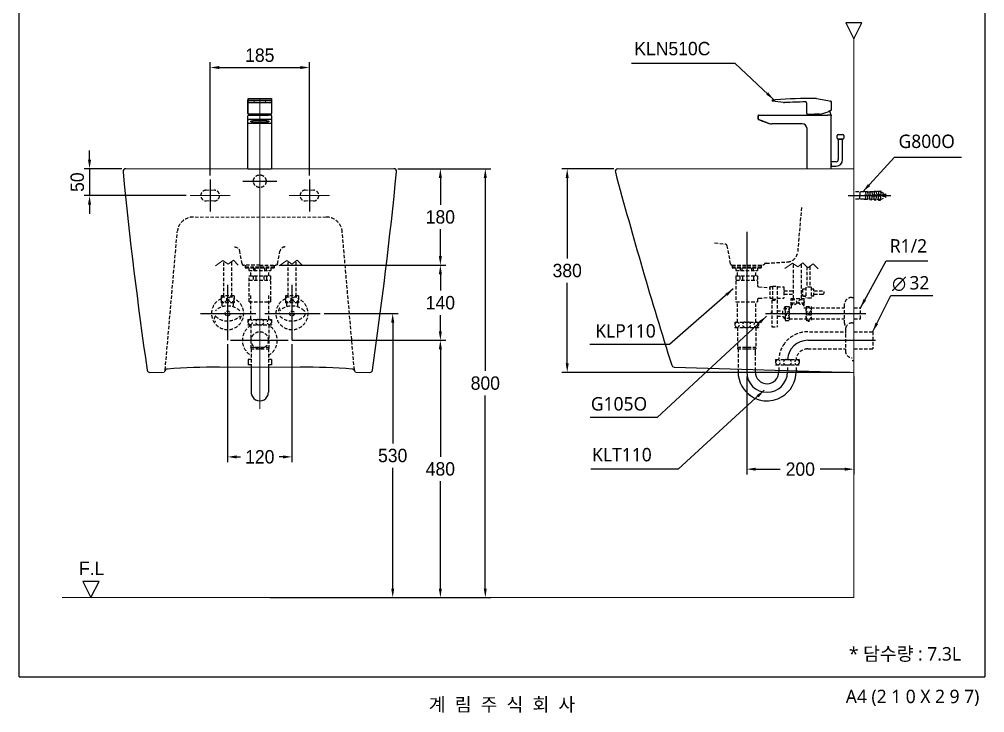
# Model space of a CAD drawing. Header units: millimetres. Extents: x 0 to 1800, y -67 to 2530.
# Drawn here: x 0 to 1800, y -67 to 1227 of the extents above; entities that cross this region are included whole.
import ezdxf
from ezdxf.enums import TextEntityAlignment as Align
from ezdxf.lldxf.tags import DXFTag

# ---------------------------------------------------------------- set-up
doc = ezdxf.new("R2010")
doc.units = ezdxf.units.MM
doc.linetypes.add('DASHED2', pattern=[9.525, 6.35, -3.175])
doc.layers.get('Defpoints').update_dxf_attribs({"color": 1})
for name, color, linetype in [('TEXT', 7, 'Continuous'), ('내부선 및 부속', 4, 'Continuous'), ('도각라인', 7, 'Continuous'), ('외형선', 3, 'Continuous'), ('점선', 6, 'DASHED2'), ('중심선', 1, 'DASHED'), ('치수선', 7, 'Continuous')]:
    doc.layers.add(name, color=color, linetype=linetype)
doc.styles.add('____', font='')
doc.styles.add('맑은고딕_치수', font='malgun.ttf', dxfattribs={"height": 25})
doc.styles.add('맑은고딕_통일', font='malgun.ttf', dxfattribs={"height": 25})
doc.styles.add('타이틀', font='H2GTRM.TTF', dxfattribs={"height": 25})
doc.styles.get('____').set_extended_font_data('굴림')
tags = doc.linetypes.add('DASHDOT', pattern=[70, 31, -13, 13, -13]).pattern_tags.tags
tags[10:11] = [DXFTag(74, 4), DXFTag(75, 0), DXFTag(340, '0'), DXFTag(46, 0.0), DXFTag(50, 0.0), DXFTag(44, 0.0), DXFTag(45, 0.0)]
tags[8:9] = [DXFTag(74, 4), DXFTag(75, 0), DXFTag(340, '0'), DXFTag(46, 0.0), DXFTag(50, 0.0), DXFTag(44, 0.0), DXFTag(45, 0.0)]
tags[6:7] = [DXFTag(74, 4), DXFTag(75, 0), DXFTag(340, '0'), DXFTag(46, 0.0), DXFTag(50, 0.0), DXFTag(44, 0.0), DXFTag(45, 0.0)]
tags[4:5] = [DXFTag(74, 4), DXFTag(75, 0), DXFTag(340, '0'), DXFTag(46, 0.0), DXFTag(50, 0.0), DXFTag(44, 0.0), DXFTag(45, 0.0)]
tags = doc.linetypes.add('DASHED', pattern=[25.72, 12.86, -12.86]).pattern_tags.tags
tags[6:7] = [DXFTag(74, 4), DXFTag(75, 0), DXFTag(340, '0'), DXFTag(46, 0.0), DXFTag(50, 0.0), DXFTag(44, 0.0), DXFTag(45, 0.0)]
tags[4:5] = [DXFTag(74, 4), DXFTag(75, 0), DXFTag(340, '0'), DXFTag(46, 0.0), DXFTag(50, 0.0), DXFTag(44, 0.0), DXFTag(45, 0.0)]
doc.dimstyles.new('MSADIM', dxfattribs={"dimtxt": 33, "dimasz": 17, "dimexe": 10, "dimexo": 7.5, "dimgap": 10, "dimtad": 0, "dimtih": 1, "dimtoh": 1, "dimdec": 0, "dimzin": 1, "dimdsep": 46, "dimtxsty": '____', "dimcen": 11.25, "dimadec": 0, "dimazin": 0, "dimtfac": 1, "dimtdec": 0, "dimtix": 1, "dimtmove": 0, "dimatfit": 3, "dimfxl": 0, "dimtolj": 1, "dimtzin": 1, "dimarcsym": 0})

# ---------------------------------------------------------------- blocks, each defined once
blk = doc.blocks.new('*D4')
at = {"layer": 'Defpoints', "color": 0, "linetype": 'Continuous'}
for p in [(1356.2, 567.8), (1556.2, 567.8), (1556.2, 387.4)]:
    blk.add_point(p, dxfattribs=at)
at = {"layer": '치수선', "color": 0, "linetype": 'Continuous', "lineweight": -2}
for p, q in [((1356.2, 560.3), (1356.2, 377.4)), ((1556.2, 560.3), (1556.2, 377.4)), ((1373.2, 387.4), (1418.9, 387.4)), ((1539.2, 387.4), (1493.5, 387.4))]:
    blk.add_line(p, q, dxfattribs=at)
at = {"layer": '치수선', "color": 0, "linetype": 'Continuous'}
for points in [[(1373.2, 390.2), (1373.2, 384.6), (1356.2, 387.4)], [(1539.2, 390.2), (1539.2, 384.6), (1556.2, 387.4)]]:
    blk.add_solid(points, dxfattribs=at)
at = {"layer": '치수선', "color": 0, "linetype": 'Continuous', "insert": (1456.2, 387.4), "char_height": 25, "attachment_point": 5, "style": '____'}
blk.add_mtext('\\A1;200', dxfattribs=at)
blk = doc.blocks.new('*D5')
at = {"layer": 'Defpoints', "color": 0, "linetype": 'Continuous'}
for p in [(1116.2, 947.8), (1021.6, 567.8), (1556.2, 567.8)]:
    blk.add_point(p, dxfattribs=at)
at = {"layer": '치수선', "color": 0, "linetype": 'Continuous', "lineweight": -2}
for p, q in [((1108.7, 947.8), (1011.6, 947.8)), ((1021.6, 930.8), (1021.6, 780.6)), ((1021.6, 584.8), (1021.6, 735)), ((1548.7, 567.8), (1011.6, 567.8))]:
    blk.add_line(p, q, dxfattribs=at)
at = {"layer": '치수선', "color": 0, "linetype": 'Continuous'}
for points in [[(1018.8, 930.8), (1024.4, 930.8), (1021.6, 947.8)], [(1018.8, 584.8), (1024.4, 584.8), (1021.6, 567.8)]]:
    blk.add_solid(points, dxfattribs=at)
at = {"layer": '치수선', "color": 0, "linetype": 'Continuous', "insert": (1021.6, 757.8), "char_height": 25, "attachment_point": 5, "style": '____'}
blk.add_mtext('\\A1;380', dxfattribs=at)
blk = doc.blocks.new('*D6')
at = {"layer": 'Defpoints', "color": 0, "linetype": 'Continuous'}
for p in [(698.4, 947.8), (478.4, 767.8), (785.1, 767.8)]:
    blk.add_point(p, dxfattribs=at)
at = {"layer": '치수선', "color": 0, "linetype": 'Continuous', "lineweight": -2}
for p, q in [((705.9, 947.8), (795.1, 947.8)), ((785.1, 930.8), (785.1, 880.7)), ((785.1, 784.8), (785.1, 835)), ((485.9, 767.8), (795.1, 767.8))]:
    blk.add_line(p, q, dxfattribs=at)
at = {"layer": '치수선', "color": 0, "linetype": 'Continuous'}
for points in [[(782.2, 930.8), (787.9, 930.8), (785.1, 947.8)], [(782.2, 784.8), (787.9, 784.8), (785.1, 767.8)]]:
    blk.add_solid(points, dxfattribs=at)
at = {"layer": '치수선', "color": 0, "linetype": 'Continuous', "insert": (785.1, 857.8), "char_height": 25, "attachment_point": 5, "style": '____'}
blk.add_mtext('\\A1;180', dxfattribs=at)
blk = doc.blocks.new('*D7')
at = {"layer": 'Defpoints', "color": 0, "linetype": 'Continuous'}
for p in [(785.1, 767.8), (785.1, 767.8), (501.4, 627.8)]:
    blk.add_point(p, dxfattribs=at)
at = {"layer": '치수선', "color": 0, "linetype": 'Continuous', "lineweight": -2}
for p, q in [((792.6, 767.8), (795.1, 767.8)), ((785.1, 750.8), (785.1, 720.7)), ((785.1, 644.8), (785.1, 675)), ((508.9, 627.8), (795.1, 627.8))]:
    blk.add_line(p, q, dxfattribs=at)
at = {"layer": '치수선', "color": 0, "linetype": 'Continuous'}
for points in [[(782.2, 750.8), (787.9, 750.8), (785.1, 767.8)], [(782.2, 644.8), (787.9, 644.8), (785.1, 627.8)]]:
    blk.add_solid(points, dxfattribs=at)
at = {"layer": '치수선', "color": 0, "linetype": 'Continuous', "insert": (785.1, 697.8), "char_height": 25, "attachment_point": 5, "style": '____'}
blk.add_mtext('\\A1;140', dxfattribs=at)
blk = doc.blocks.new('*D8')
at = {"layer": 'Defpoints', "color": 0}
for p in [(198.4, 947.8), (131, 897.8), (318.4, 897.8)]:
    blk.add_point(p, dxfattribs=at)
at = {"layer": '치수선', "color": 0, "lineweight": -2}
for p, q in [((131, 964.8), (131, 981.8)), ((190.9, 947.8), (121, 947.8)), ((131, 947.8), (131, 897.8)), ((310.9, 897.8), (121, 897.8)), ((131, 880.8), (131, 863.8))]:
    blk.add_line(p, q, dxfattribs=at)
at = {"layer": '치수선', "color": 0}
for points in [[(128.1, 964.8), (133.8, 964.8), (131, 947.8)], [(128.1, 880.8), (133.8, 880.8), (131, 897.8)]]:
    blk.add_solid(points, dxfattribs=at)
at = {"layer": '치수선', "color": 0, "insert": (108.2, 922.8), "char_height": 25, "attachment_point": 5, "rotation": 90, "style": '____'}
blk.add_mtext('\\A1;50', dxfattribs=at)
blk = doc.blocks.new('*D9')
at = {"layer": 'Defpoints', "color": 0}
for p in [(540.9, 1136.7), (355.9, 927.8), (540.9, 927.8)]:
    blk.add_point(p, dxfattribs=at)
at = {"layer": '치수선', "color": 0, "lineweight": -2}
for p, q in [((355.9, 935.3), (355.9, 1146.7)), ((372.9, 1136.7), (523.9, 1136.7)), ((540.9, 935.3), (540.9, 1146.7))]:
    blk.add_line(p, q, dxfattribs=at)
at = {"layer": '치수선', "color": 0}
for points in [[(372.9, 1139.5), (372.9, 1133.8), (355.9, 1136.7)], [(523.9, 1139.5), (523.9, 1133.8), (540.9, 1136.7)]]:
    blk.add_solid(points, dxfattribs=at)
at = {"layer": '치수선', "color": 0, "insert": (448.4, 1159.5), "char_height": 25, "attachment_point": 5, "style": '____'}
blk.add_mtext('\\A1;185', dxfattribs=at)
blk = doc.blocks.new('*D10')
at = {"layer": 'Defpoints', "color": 0, "linetype": 'Continuous'}
for p in [(388.4, 628.2), (508.4, 628.2), (508.4, 410.3)]:
    blk.add_point(p, dxfattribs=at)
at = {"layer": '치수선', "color": 0, "linetype": 'Continuous', "lineweight": -2}
for p, q in [((388.4, 620.7), (388.4, 400.3)), ((508.4, 620.7), (508.4, 400.3)), ((405.4, 410.3), (412.5, 410.3)), ((491.4, 410.3), (484.3, 410.3))]:
    blk.add_line(p, q, dxfattribs=at)
at = {"layer": '치수선', "color": 0, "linetype": 'Continuous'}
for points in [[(405.4, 413.1), (405.4, 407.4), (388.4, 410.3)], [(491.4, 413.1), (491.4, 407.4), (508.4, 410.3)]]:
    blk.add_solid(points, dxfattribs=at)
at = {"layer": '치수선', "color": 0, "linetype": 'Continuous', "insert": (448.4, 410.3), "char_height": 25, "attachment_point": 5, "style": '____'}
blk.add_mtext('\\A1;120', dxfattribs=at)
blk = doc.blocks.new('*D11')
at = {"layer": 'Defpoints', "color": 0, "linetype": 'Continuous'}
for p in [(785.1, 947.8), (460.5, 147.8), (868.9, 147.8)]:
    blk.add_point(p, dxfattribs=at)
at = {"layer": '치수선', "color": 0, "linetype": 'Continuous', "lineweight": -2}
for p, q in [((792.6, 947.8), (878.9, 947.8)), ((868.9, 930.8), (868.9, 570.6)), ((868.9, 164.8), (868.9, 525)), ((468, 147.8), (878.9, 147.8))]:
    blk.add_line(p, q, dxfattribs=at)
at = {"layer": '치수선', "color": 0, "linetype": 'Continuous'}
for points in [[(866, 930.8), (871.7, 930.8), (868.9, 947.8)], [(866, 164.8), (871.7, 164.8), (868.9, 147.8)]]:
    blk.add_solid(points, dxfattribs=at)
at = {"layer": '치수선', "color": 0, "linetype": 'Continuous', "insert": (868.9, 547.8), "char_height": 25, "attachment_point": 5, "style": '____'}
blk.add_mtext('\\A1;800', dxfattribs=at)
blk = doc.blocks.new('*D12')
at = {"layer": 'Defpoints', "color": 0, "linetype": 'Continuous'}
for p in [(501.4, 627.8), (673.5, 147.8), (785.1, 147.8)]:
    blk.add_point(p, dxfattribs=at)
at = {"layer": '치수선', "color": 0, "linetype": 'Continuous', "lineweight": -2}
for p, q in [((508.9, 627.8), (795.1, 627.8)), ((785.1, 610.8), (785.1, 410.6)), ((785.1, 164.8), (785.1, 365)), ((681, 147.8), (795.1, 147.8))]:
    blk.add_line(p, q, dxfattribs=at)
at = {"layer": '치수선', "color": 0, "linetype": 'Continuous'}
for points in [[(782.2, 610.8), (787.9, 610.8), (785.1, 627.8)], [(782.2, 164.8), (787.9, 164.8), (785.1, 147.8)]]:
    blk.add_solid(points, dxfattribs=at)
at = {"layer": '치수선', "color": 0, "linetype": 'Continuous', "insert": (785.1, 387.8), "char_height": 25, "attachment_point": 5, "style": '____'}
blk.add_mtext('\\A1;480', dxfattribs=at)
blk = doc.blocks.new('*D13')
at = {"color": 0, "lineweight": -2}
for p, q in [((568.7, 677.8), (706.2, 677.8)), ((696.2, 660.8), (696.2, 435.6)), ((696.2, 164.8), (696.2, 390)), ((681, 147.8), (706.2, 147.8))]:
    blk.add_line(p, q, dxfattribs=at)
at = {"color": 0}
for points in [[(693.4, 660.8), (699.1, 660.8), (696.2, 677.8)], [(693.4, 164.8), (699.1, 164.8), (696.2, 147.8)]]:
    blk.add_solid(points, dxfattribs=at)
at = {"layer": 'Defpoints', "color": 0}
for p in [(561.2, 677.8), (673.5, 147.8), (696.2, 147.8)]:
    blk.add_point(p, dxfattribs=at)
at = {"color": 0, "insert": (696.2, 412.8), "char_height": 25, "attachment_point": 5, "style": '____'}
blk.add_mtext('\\A1;530', dxfattribs=at)

msp = doc.modelspace()

# ---------------------------------------------------------------- linework, layer by layer
at = {"layer": '내부선 및 부속', "linetype": 'Continuous'}
for p, q in [((426.4, 1077.8), (426.4, 1075.5)), ((426.4, 1077.8), (426.4, 1077.7)), ((426.4, 1077.7), (426.4, 1073.9)), ((426.4, 1074.3), (426.4, 1075.5)), ((426.4, 1072.2), (426.4, 1074.3)), ((426.4, 1073.9), (426.4, 1073)), ((426.4, 1073.5), (426.4, 1072.2)), ((426.4, 1050.8), (426.4, 1073.4)), ((426.4, 1071.8), (426.4, 1073)), ((426.4, 1072.2), (426.4, 1072.2)), ((426.4, 1071.8), (426.4, 1055)), ((427.4, 1078.8), (469.4, 1078.8)), ((427.4, 1071.3), (469.4, 1071.3)), ((464.4, 1075.2), (432.4, 1075.2)), ((432.4, 1075.2), (432.4, 1075)), ((432.4, 1075), (464.4, 1075)), ((438.4, 1074.6), (437.4, 1074.6)), ((437.4, 1074.6), (437.4, 1074)), ((437.4, 1074), (437.4, 1073.7)), ((437.4, 1073.7), (438.4, 1073.7)), ((438.4, 1073.7), (438.4, 1074.6)), ((438.4, 1074), (438.4, 1074.6)), ((438.4, 1073.7), (438.4, 1074)), ((458.4, 1074.6), (458.4, 1074)), ((459.4, 1074.6), (458.4, 1074.6)), ((458.4, 1074), (458.4, 1073.7)), ((458.4, 1073.7), (459.4, 1073.7)), ((459.4, 1073.7), (458.4, 1073.7)), ((459.4, 1074), (459.4, 1074.6)), ((459.4, 1073.7), (459.4, 1074.6)), ((459.4, 1073.7), (459.4, 1074)), ((459.4, 1073.7), (459.4, 1073.7)), ((464.4, 1075), (464.4, 1075.2)), ((469.4, 1071.2), (469.4, 1071.3)), ((470.4, 1077.8), (470.4, 1075.5)), ((470.4, 1075.5), (470.4, 1074.3)), ((470.4, 1074.3), (470.4, 1072.2)), ((470.4, 1073.5), (470.4, 1073.4)), ((470.4, 1073.4), (470.4, 1050.8)), ((470.4, 1072.2), (470.4, 1072.2)), ((1403.7, 1075), (1403.7, 1075.2)), ((1403.7, 1075.2), (1403.7, 1075)), ((1409.5, 1073.3), (1404.5, 1074)), ((1424.6, 1071.3), (1409.5, 1073.3)), ((1468.2, 1050.8), (1468.2, 1069.4)), ((1486.1, 1078.7), (1507.8, 1074.9)), ((1507.8, 1074.9), (1512.8, 1074)), ((1513.7, 1073), (1513.7, 1072.9)), ((1513.7, 1071.8), (1513.7, 1072.9)), ((1513.7, 1071.8), (1513.7, 1057.4)), ((426.4, 1055), (426.4, 1050.8)), ((426.4, 1038.7), (426.4, 1046.8)), ((426.4, 947.8), (426.4, 1046.8)), ((427.8, 1049.8), (427.4, 1049.8)), ((427.4, 1047.8), (432.4, 1047.8)), ((469, 1049.8), (427.8, 1049.8)), ((432.4, 1047.8), (464.4, 1047.8)), ((469.4, 1047.8), (464.4, 1047.8)), ((469.4, 1049.8), (469, 1049.8)), ((470.4, 1046.8), (470.4, 1038.7)), ((1377.4, 1040.5), (1377.4, 1046.8)), ((1377.4, 1046.8), (1377.4, 1040.5)), ((1378.4, 1047.8), (1383.4, 1047.8)), ((1383.4, 1047.8), (1507.7, 1047.8)), ((1469.2, 1049.8), (1482.6, 1049.8)), ((1469.7, 1049.8), (1474.1, 1049.8)), ((1484.7, 1049.8), (1482.6, 1049.8)), ((1491.7, 1049.8), (1484.7, 1049.8)), ((1512.7, 1047.8), (1507.7, 1047.8)), ((1512.7, 1047.8), (1513.7, 1047.8)), ((1513.7, 1047.8), (1513.7, 1046.8)), ((1513.7, 947.8), (1513.7, 1046.8)), ((426.4, 1034), (426.4, 1038.7)), ((426.4, 1032.8), (426.4, 1034)), ((426.4, 947.8), (426.4, 1032.8)), ((427.4, 1033), (469.4, 1033)), ((432.4, 1040.5), (464.4, 1040.5)), ((461.4, 1037.5), (435.4, 1037.5)), ((435.4, 1034.8), (435.4, 1037.5)), ((435.4, 1034.8), (461.4, 1034.8)), ((461.4, 1034.8), (461.4, 1037.5)), ((470.4, 1038.7), (470.4, 1034)), ((470.4, 1032.8), (470.4, 1034)), ((470.4, 1032.8), (470.4, 1032.8)), ((470.4, 1032.8), (470.4, 947.8)), ((1383.1, 1037.8), (1378.1, 1039.6)), ((1378.1, 1039.6), (1383.1, 1037.8)), ((1383.1, 1037.8), (1396.1, 1033)), ((1396.1, 1033), (1383.1, 1037.8)), ((1383.7, 1037.5), (1391.2, 1034.8)), ((1391.2, 1034.8), (1383.7, 1037.5)), ((1459.7, 1031.8), (1402.9, 1031.8)), ((1468.7, 947.8), (1468.7, 1022.8)), ((1525.1, 1004.8), (1525.1, 1009.8)), ((1527.1, 1011.8), (1535.2, 1011.8)), ((1537.1, 1009.9), (1537.1, 1004.8)), ((1531.1, 1002.8), (1527, 1002.8)), ((1527.1, 1002.8), (1527.1, 964.8)), ((1527.1, 1002.8), (1535.1, 1002.8)), ((1533.4, 1002.8), (1528.7, 1002.8)), ((1535.1, 1002.8), (1531.1, 1002.8)), ((1535.2, 1002.8), (1531.1, 1002.8)), ((1535.1, 964.8), (1535.1, 1002.8)), ((1513.7, 979.8), (1513.7, 984.8)), ((1513.7, 957.8), (1513.7, 979.8)), ((1523.1, 960.8), (1513.7, 960.8)), ((1513.7, 957.8), (1513.7, 952.8)), ((426.9, 947.8), (469.9, 947.8)), ((1513.7, 952.8), (1523.1, 952.8)), ((432.4, 576.8), (432.4, 530.8)), ((464.4, 576.8), (464.4, 530.8))]:
    msp.add_line(p, q, dxfattribs=at)
at = {"layer": '내부선 및 부속'}
for p, q in [((1340.2, 574.3), (1340.2, 568.8)), ((1372.2, 573.3), (1372.2, 568.8)), ((1416.2, 572), (1416.2, 568.8)), ((1448.2, 571), (1448.2, 568.8))]:
    msp.add_line(p, q, dxfattribs=at)
at = {"layer": '내부선 및 부속', "linetype": 'Continuous'}
for centre, radius, start, end in [((469.4, 1072.2), 1, 270, 0), ((1404.7, 1075), 1, 202.1993, 262.1993), ((1404.7, 1075), 1, 202.1993, 262.1993), ((1404.7, 1075), 1, 202.1993, 262.1993), ((1404.7, 1075), 1, 202.1993, 262.1993), ((1477.4, 78.9), 1000, 89.5936, 93.8863), ((1426, 1081.2), 10, 262.1993, 272.9349), ((1477.4, 78.9), 993.6, 90.6538, 92.9349), ((1464.9, 1069.3), 3.34, 2.007, 69.3544), ((1484.4, 1068.8), 10, 80, 89.5936), ((427.4, 1050.8), 1, 180, 270), ((427.4, 1046.8), 1, 90, 180), ((427.4, 1046.8), 1, 90, 180), ((456, 1042.7), 27.6, 165.1842, 169.4357), ((441.7, 1042.7), 27.6, 10.5643, 14.8158), ((469.4, 1050.8), 1, 270, 0), ((469.4, 1046.8), 1, 0, 90), ((1378.4, 1046.8), 1, 90, 180), ((1378.4, 1046.8), 1, 90, 180), ((1469.2, 1050.8), 1, 180, 270), ((1500.8, 1042.8), 27.6, 165.1842, 169.4357), ((1486.1, 1105.4), 55.8, 275.72, 293.156), ((1486.5, 1042.8), 27.6, 10.5643, 27.3016), ((1402.9, 1051.8), 20, 250, 270), ((1402.9, 1051.8), 20, 250, 270), ((1459.7, 1022.8), 9, 0, 90), ((1527.1, 1009.8), 2, 90, 180), ((1535.2, 1009.9), 1.92, 0, 90), ((1527, 1004.8), 1.92, 180, 270), ((1535.2, 1004.8), 1.92, 270, 0), ((1523.1, 964.8), 4, 270, 0), ((1523.1, 964.8), 12, 270, 0), ((448.4, 530.8), 16, 180, 210.0001), ((448.4, 530.8), 16, 210.0138, 329.9862), ((448.4, 530.8), 16, 329.9999, 0), ((1394.2, 568.8), 54, 225.2751, 301.5863)]:
    msp.add_arc(centre, radius, start, end, dxfattribs=at)
at = {"layer": '내부선 및 부속'}
for radius, start, end in [(54, 180, 238.4137), (22, 180, 0), (54, 301.5863, 0)]:
    msp.add_arc((1394.2, 568.8), radius, start, end, dxfattribs=at)
at = {"layer": '내부선 및 부속', "linetype": 'Continuous'}
for points, knots in [([(426.4, 1078), (426.4, 1078), (426.4, 1078.1), (426.5, 1078.3), (426.6, 1078.5), (426.8, 1078.7), (427.1, 1078.8), (427.3, 1078.8), (427.4, 1078.8)], [0, 0, 0, 0, 0.097046, 0.215477, 0.366984, 0.6013, 0.806128, 1, 1, 1, 1]), ([(432.4, 1075.2), (431.9, 1075.2), (431.3, 1075.2), (430.4, 1075.2), (429.8, 1075.2), (429.2, 1075.3), (428.4, 1075.3), (427.8, 1075.3), (427.4, 1075.4), (427.2, 1075.4), (427, 1075.4), (426.8, 1075.4), (426.5, 1075.5), (426.4, 1075.5), (426.4, 1075.5)], [0, 0, 0, 0, 0.142857, 0.214286, 0.285714, 0.357143, 0.428571, 0.571429, 0.642857, 0.678571, 0.696429, 0.714286, 0.857143, 1, 1, 1, 1]), ([(426.4, 1074.3), (426.4, 1074.4), (426.8, 1074.6), (428.5, 1074.9), (430.6, 1075), (431.9, 1075), (432.4, 1075)], [0, 0, 0, 0, 0.285714, 0.571429, 0.857143, 1, 1, 1, 1]), ([(470.3, 1075.5), (470.3, 1075.5), (470.2, 1075.4), (469.8, 1075.4), (469.1, 1075.3), (468.3, 1075.3), (467.6, 1075.3), (466.8, 1075.2), (465.7, 1075.2), (464.8, 1075.2), (464.4, 1075.2)], [0, 0, 0, 0, 0.022938, 0.185782, 0.348626, 0.511469, 0.592891, 0.674313, 0.837156, 1, 1, 1, 1]), ([(464.4, 1075), (465.3, 1075), (467.1, 1074.9), (469.2, 1074.8), (470.1, 1074.6), (470.3, 1074.5), (470.3, 1074.4)], [0, 0, 0, 0, 0.32589, 0.651781, 0.977671, 1, 1, 1, 1]), ([(469.4, 1078.8), (469.4, 1078.8), (469.5, 1078.9), (469.7, 1078.8), (470, 1078.7), (470.1, 1078.5), (470.3, 1078.3), (470.3, 1078.2), (470.4, 1078.1), (470.4, 1078), (470.4, 1077.9), (470.4, 1077.9)], [0, 0, 0, 0, 0.020818, 0.239105, 0.419032, 0.574027, 0.708164, 0.821662, 0.913084, 0.980269, 1, 1, 1, 1]), ([(1404.6, 1076.2), (1404.4, 1076.2), (1404.2, 1076.1), (1404, 1076), (1403.8, 1075.8), (1403.7, 1075.5), (1403.7, 1075.3), (1403.7, 1075.2)], [0, 0, 0, 0, 0.285714, 0.428571, 0.571429, 0.785714, 1, 1, 1, 1]), ([(1404.6, 1076.2), (1404.6, 1076.2), (1404.7, 1076.2), (1405, 1076.2), (1405.4, 1076.3), (1405.8, 1076.3), (1406.5, 1076.4), (1407.4, 1076.4), (1408.5, 1076.5), (1409.2, 1076.5), (1409.6, 1076.6)], [0, 0, 0, 0, 0.142857, 0.285714, 0.357143, 0.428571, 0.571429, 0.714286, 0.857143, 1, 1, 1, 1]), ([(1513, 1056.5), (1513, 1056.5), (1512.9, 1056.4), (1512.7, 1056.3), (1512.3, 1056.1), (1512, 1055.9), (1511.6, 1055.7), (1511.2, 1055.5), (1510.7, 1055.3), (1510, 1054.9), (1509.4, 1054.7), (1508.8, 1054.4), (1508.6, 1054.3), (1508.5, 1054.2)], [0, 0, 0, 0, 0.022972, 0.19686, 0.283804, 0.370748, 0.457692, 0.5229, 0.63158, 0.718524, 0.892412, 0.935884, 1, 1, 1, 1]), ([(1512.6, 1056.3), (1512.6, 1056.3), (1512.6, 1056.3), (1512.6, 1056.2), (1512.5, 1056.2), (1512.5, 1056.2), (1512.4, 1056.2), (1512.3, 1056.1), (1512.3, 1056.1), (1512.2, 1056), (1512.2, 1056), (1512.1, 1056), (1512.1, 1056), (1512, 1055.9), (1512, 1055.9), (1511.9, 1055.9), (1511.8, 1055.8), (1511.6, 1055.7), (1511.6, 1055.7), (1511.4, 1055.6), (1511.3, 1055.6), (1511.2, 1055.5), (1511.1, 1055.5), (1511.1, 1055.5), (1511.1, 1055.4), (1511, 1055.4)], [0, 0, 0, 0, 0.147203, 0.147203, 0.295653, 0.295653, 0.37051, 0.37051, 0.483564, 0.483564, 0.521467, 0.521467, 0.597561, 0.597561, 0.635788, 0.635788, 0.751471, 0.751471, 0.829397, 0.829397, 0.947331, 0.947331, 0.986892, 0.986892, 1, 1, 1, 1]), ([(1513.5, 1057.4), (1513.5, 1057.3), (1513.5, 1057.1), (1513.4, 1056.8), (1513.3, 1056.6), (1513.1, 1056.5), (1513, 1056.5)], [0, 0, 0, 0, 0.250001, 0.499999, 0.749998, 1, 1, 1, 1]), ([(1513.5, 1057.4), (1513.5, 1057.4), (1513.6, 1057.4), (1513.7, 1057.4), (1513.7, 1057.4)], [0, 0, 0, 0, 0.15708, 1, 1, 1, 1]), ([(426.4, 1038.7), (426.4, 1039), (426.8, 1039.5), (428.5, 1040.2), (430.6, 1040.5), (431.9, 1040.5), (432.4, 1040.5)], [0, 0, 0, 0, 0.285714, 0.571429, 0.857143, 1, 1, 1, 1]), ([(426.4, 1032.8), (426.4, 1032.8), (426.4, 1032.8), (426.4, 1032.7), (426.4, 1032.6), (426.4, 1032.5)], [0, 0, 0, 0, 0.003909, 0.003909, 1, 1, 1, 1]), ([(464.4, 1040.5), (465.3, 1040.5), (467.1, 1040.4), (469.2, 1039.9), (470.1, 1039.3), (470.3, 1039.1), (470.3, 1039)], [0, 0, 0, 0, 0.326484, 0.652968, 0.979452, 1, 1, 1, 1]), ([(470.4, 1032.6), (470.4, 1032.6), (470.4, 1032.6), (470.4, 1032.6), (470.4, 1032.6)], [0, 0, 0, 0, 0.705199, 1, 1, 1, 1]), ([(1377.4, 1040.5), (1377.4, 1040.5), (1377.4, 1040.3), (1377.5, 1040.1), (1377.7, 1039.9), (1377.8, 1039.7), (1378, 1039.6), (1378.1, 1039.6)], [0, 0, 0, 0, 0.214286, 0.428571, 0.571429, 0.714286, 1, 1, 1, 1])]:
    msp.add_open_spline(points, degree=3, knots=knots, dxfattribs=at)
for points in [[(427.4, 1071.3), (426.4, 1071.3), (426.4, 1072.2)], [(470.4, 1072.2), (470.4, 1071.3), (469.4, 1071.3)], [(427.4, 1033), (426.4, 1033), (426.4, 1034)], [(470.4, 1034), (470.4, 1033), (469.4, 1033)]]:
    msp.add_rational_spline(points, [1, 0.707106769085, 1], degree=2, dxfattribs=at)
for points, degree in [([(469.8, 1071.3), (469.9, 1071.3), (469.9, 1071.2), (469.9, 1071.1)], 3), ([(470, 1071.4), (470, 1071.3), (469.9, 1071.2), (469.9, 1071.1)], 3), ([(470.4, 1075.7), (470.4, 1075.6), (470.3, 1075.5)], 2), ([(470.4, 1075.5), (470.4, 1075.5), (470.3, 1075.5), (470.3, 1075.5)], 3), ([(470.3, 1074.4), (470.3, 1074.3), (470.4, 1074.1)], 2), ([(470.3, 1074.4), (470.3, 1074.4), (470.4, 1074.4), (470.4, 1074.3)], 3), ([(470.4, 1075.7), (470.4, 1075.7), (470.4, 1075.6), (470.4, 1075.5)], 3), ([(470.4, 1074.3), (470.4, 1074.2), (470.4, 1074.2), (470.4, 1074.1)], 3), ([(1404.6, 1076.2), (1404.1, 1076.2), (1403.7, 1075.7), (1403.7, 1075.2)], 3), ([(1403.7, 1075), (1403.7, 1074.5), (1404.1, 1074.1), (1404.5, 1074)], 3), ([(1404.3, 1076.2), (1404.4, 1076.2), (1404.4, 1076.2), (1404.4, 1076.2)], 3), ([(1404.7, 1076.2), (1404.7, 1076.2), (1404.7, 1076.3), (1404.8, 1076.3)], 3), ([(1507.8, 1074.8), (1507.8, 1074.9), (1507.8, 1074.9), (1507.8, 1074.9)], 3), ([(1513.7, 1073), (1513.7, 1073.5), (1513.3, 1073.9), (1512.8, 1074)], 3), ([(1508.5, 1054.3), (1508.3, 1054.2), (1508, 1054.1)], 2), ([(1508.1, 1054.1), (1508.1, 1054.1), (1508.1, 1054.1), (1508, 1054.1)], 3), ([(470.3, 1039), (470.3, 1038.9), (470.4, 1038.8), (470.4, 1038.7)], 3), ([(470.3, 1039), (470.3, 1038.8), (470.4, 1038.5)], 2), ([(470.4, 1038.7), (470.4, 1038.6), (470.4, 1038.6), (470.4, 1038.5)], 3), ([(1377.4, 1040.5), (1377.4, 1040.1), (1377.7, 1039.7), (1378.1, 1039.6)], 3)]:
    msp.add_open_spline(points, degree=degree, dxfattribs=at)
for points in [[(435.4, 1034.8), (431.4, 1034.8), (431.4, 1036.2), (431.4, 1037.5), (435.4, 1037.5)], [(461.4, 1037.5), (465.4, 1037.5), (465.4, 1036.2), (465.4, 1034.8), (461.4, 1034.8)]]:
    msp.add_rational_spline(points, [1, 0.707106769085, 1, 0.707106769085, 1], degree=2, knots=[0, 0, 0, 0.5, 0.5, 1, 1, 1], dxfattribs=at)
at = {"layer": '도각라인'}
for p, q in [((0, 0), (0, 2530)), ((1800, 2530), (1800, 0)), ((0, 0), (1800, 0))]:
    msp.add_line(p, q, dxfattribs=at)
at = {"layer": '외형선', "linetype": 'Continuous'}
for p, q in [((1571.2, 1220.3), (1541.2, 1220.3)), ((1541.2, 1220.3), (1556.2, 1190.3)), ((1556.2, 1190.3), (1571.2, 1220.3)), ((148.6, 177.8), (118.6, 177.8)), ((118.6, 177.8), (133.6, 147.8)), ((133.6, 147.8), (148.6, 177.8))]:
    msp.add_line(p, q, dxfattribs=at)
at = {"layer": '외형선', "lineweight": 18}
for p, q in [((1556.2, 147.8), (1556.2, 1190.3)), ((198.4, 947.8), (698.4, 947.8)), ((1556.2, 947.8), (1116.2, 947.8)), ((373.4, 577.8), (523.4, 577.8)), ((243.4, 567.8), (267.1, 567.8)), ((629.7, 567.8), (653.4, 567.8)), ((79.7, 147.8), (1556.2, 147.8))]:
    msp.add_line(p, q, dxfattribs=at)
at = {"layer": '외형선'}
msp.add_line((1221, 577.8), (1556.2, 567.8), dxfattribs=at)
for centre, radius, start, end in [((198.4, 942.8), 5, 90, 185.5987), ((8155.2, 1722.8), 8000, 185.59866, 188.27003), ((-7258.5, 1722.8), 8000, 351.72997, 354.40134), ((698.4, 942.8), 5, 354.4013, 90), ((1116.2, 942.8), 5, 90, 195.0658), ((9802, 3280.9), 9000, 195.06579, 197.45462), ((373.4, -732.2), 1310, 90, 94.2628), ((523.4, -732.2), 1310, 85.7372, 90), ((1221.2, 582.8), 5, 197.4546, 268.2906), ((243.4, 572.8), 5, 188.27, 270), ((243.4, 572.8), 5, 188.27, 270), ((276.4, 569.2), 5, 94.2628, 158.8379), ((620.4, 569.2), 5, 21.1621, 85.7372), ((653.4, 572.8), 5, 270, 351.73), ((653.4, 572.8), 5, 270, 351.73)]:
    msp.add_arc(centre, radius, start, end, dxfattribs=at)
at = {"layer": '외형선', "lineweight": 18}
for centre, start, end in [((267.1, 572.8), 270, 338.8379), ((629.7, 572.8), 201.1621, 270)]:
    msp.add_arc(centre, 5, start, end, dxfattribs=at)
at = {"layer": '점선', "lineweight": 18}
for p, q in [((363.4, 907.8), (348.4, 907.8)), ((548.4, 907.8), (533.4, 907.8)), ((363.4, 887.8), (348.4, 887.8)), ((548.4, 887.8), (533.4, 887.8)), ((572.3, 857.8), (324.5, 857.8))]:
    msp.add_line(p, q, dxfattribs=at)
at = {"layer": '점선'}
for p, q in [((1574.8, 904.8), (1556.2, 904.8)), ((1567.2, 904.8), (1567.2, 897.8)), ((1581.8, 905.2), (1574.8, 904.8)), ((1605.8, 905.4), (1577.8, 904)), ((1577.8, 905), (1578.2, 898)), ((1581.8, 905.2), (1582.2, 898.2)), ((1585.8, 905.4), (1589.8, 905.6)), ((1585.8, 905.4), (1586.1, 898.4)), ((1589.8, 905.6), (1590.1, 898.6)), ((1593.8, 905.8), (1597.8, 906)), ((1593.8, 905.8), (1594.1, 898.8)), ((1597.8, 906), (1598.1, 899)), ((1601.8, 906.2), (1605.8, 906.4)), ((1601.8, 906.2), (1602.1, 899.2)), ((1605.8, 906.4), (1606.1, 899.4)), ((1605.8, 905.4), (1616.1, 900)), ((1574.8, 890.8), (1556.2, 890.8)), ((1567.2, 890.8), (1567.2, 897.8)), ((1581.8, 890.4), (1574.8, 890.8)), ((1616.1, 900), (1575, 897.8)), ((1616.1, 895.7), (1575, 897.8)), ((1577.8, 890.7), (1578.2, 897.6)), ((1605.8, 890.2), (1577.8, 891.7)), ((1581.8, 890.4), (1582.2, 897.4)), ((1585.8, 890.2), (1586.1, 897.2)), ((1585.8, 890.2), (1589.8, 890)), ((1589.8, 890), (1590.1, 897)), ((1593.8, 889.8), (1594.1, 896.8)), ((1593.8, 889.8), (1597.8, 889.6)), ((1597.8, 889.6), (1598.1, 896.6)), ((1601.8, 889.4), (1602.1, 896.4)), ((1601.8, 889.4), (1605.8, 889.2)), ((1609.2, 897.8), (1604.1, 899.3)), ((1609.2, 897.8), (1604.1, 896.3)), ((1605.8, 889.2), (1606.1, 896.2)), ((1605.8, 890.2), (1616.1, 895.7)), ((1458.4, 875.6), (1451.2, 792.3)), ((272, 572.4), (294.6, 830.4)), ((624.7, 572.4), (602.1, 830.4)), ((415.4, 770.2), (410.9, 793.8)), ((481.3, 770.2), (485.9, 793.8)), ((1296.5, 809.5), (1315.5, 807.4)), ((1326.3, 770.2), (1319.9, 803.4)), ((1392.6, 771.5), (1432.6, 774)), ((380.9, 773.2), (380.9, 710.6)), ((395.9, 773.4), (395.9, 710.6)), ((448.4, 767.8), (418.4, 767.8)), ((421.4, 767.8), (421.4, 762.8)), ((421.4, 764.8), (475.4, 764.8)), ((421.4, 762.8), (475.4, 762.8)), ((427.9, 762.8), (427.9, 757.8)), ((427.9, 757.8), (468.9, 757.8)), ((431.4, 747.8), (431.4, 757.8)), ((436.4, 762.8), (436.4, 757.8)), ((439.4, 762.8), (439.4, 757.8)), ((448.4, 767.8), (478.4, 767.8)), ((457.4, 762.8), (457.4, 757.8)), ((460.4, 762.8), (460.4, 757.8)), ((465.4, 747.8), (465.4, 757.8)), ((468.9, 762.8), (468.9, 757.8)), ((475.4, 767.8), (475.4, 762.8)), ((500.9, 773.2), (500.9, 710.6)), ((515.9, 773.4), (515.9, 710.6)), ((1329.2, 768.4), (1329.2, 762.8)), ((1329.2, 767.8), (1386.2, 767.8)), ((1329.2, 764.8), (1383.2, 764.8)), ((1329.2, 762.8), (1383.2, 762.8)), ((1335.7, 762.8), (1335.7, 757.8)), ((1335.7, 757.8), (1376.7, 757.8)), ((1339.2, 747.8), (1339.2, 757.8)), ((1344.2, 762.8), (1344.2, 757.8)), ((1347.2, 762.8), (1347.2, 757.8)), ((1365.2, 762.8), (1365.2, 757.8)), ((1368.2, 762.8), (1368.2, 757.8)), ((1373.2, 747.8), (1373.2, 757.8)), ((1376.7, 762.8), (1376.7, 757.8)), ((1383.2, 768.4), (1383.2, 762.8)), ((1443.7, 705.6), (1443.7, 770.1)), ((1458.7, 705.6), (1458.7, 770.1)), ((1468.2, 765.2), (1468.2, 726.8)), ((1474.2, 765.7), (1474.2, 726.8)), ((428.4, 747.8), (468.4, 747.8)), ((428.4, 699.8), (428.4, 747.8)), ((428.4, 739.8), (468.4, 739.8)), ((435.9, 747.8), (435.9, 739.8)), ((440.9, 747.8), (440.9, 739.8)), ((455.9, 747.8), (455.9, 739.8)), ((460.9, 747.8), (460.9, 739.8)), ((468.4, 747.8), (468.4, 703.1)), ((1336.2, 747.8), (1336.2, 699.8)), ((1336.2, 747.8), (1376.2, 747.8)), ((1336.2, 739.8), (1376.2, 739.8)), ((1343.7, 747.8), (1343.7, 739.8)), ((1348.7, 747.8), (1348.7, 739.8)), ((1368.7, 747.8), (1368.7, 739.8)), ((1376.2, 747.8), (1376.2, 730.6)), ((1378.9, 727.6), (1399.2, 725.8)), ((1399.2, 728.3), (1404.2, 728.3)), ((1399.2, 728.3), (1399.2, 706.1)), ((1404.2, 728.8), (1413.2, 728.8)), ((1404.2, 728.8), (1404.2, 704.8)), ((1413.2, 728.8), (1413.2, 704.8)), ((1413.2, 727.6), (1425.7, 727.6)), ((1425.7, 727.6), (1425.7, 706.1)), ((1466.2, 723.3), (1460.2, 723.3)), ((1460.2, 723.3), (1460.2, 710.3)), ((1476.2, 726.8), (1466.2, 726.8)), ((1466.2, 726.8), (1466.2, 706.3)), ((1476.2, 726.8), (1476.2, 706.3)), ((1481.7, 723.3), (1476.2, 723.3)), ((1481.7, 710.3), (1481.7, 723.3)), ((376.4, 710.6), (376.4, 697.6)), ((400.4, 710.6), (376.4, 710.6)), ((400.4, 710.6), (400.4, 697.6)), ((431.4, 666.8), (431.4, 714.8)), ((465.4, 666.8), (465.4, 714.8)), ((468.4, 703.1), (468.4, 699.8)), ((496.4, 710.6), (496.4, 697.6)), ((520.4, 710.6), (496.4, 710.6)), ((520.4, 710.6), (520.4, 697.6)), ((1376.2, 703.1), (1376.2, 699.8)), ((1378.9, 706.1), (1398.2, 707.7)), ((1399.2, 706.1), (1404.2, 706.1)), ((1403.2, 702.8), (1403.2, 652.8)), ((1403.2, 702.8), (1413.2, 702.8)), ((1404.2, 704.8), (1413.2, 704.8)), ((1413.2, 706.1), (1425.7, 706.1)), ((1413.2, 702.8), (1413.2, 652.8)), ((1425.7, 719.8), (1443.7, 719.8)), ((1425.7, 713.8), (1443.7, 713.8)), ((1439.2, 705.6), (1463.2, 705.6)), ((1439.2, 692.6), (1439.2, 705.6)), ((1458.7, 719.8), (1460.2, 719.8)), ((1458.7, 713.8), (1460.2, 713.8)), ((1466.2, 710.3), (1460.2, 710.3)), ((1462.2, 710.3), (1466.2, 710.3)), ((1463.2, 692.6), (1463.2, 705.6)), ((1476.2, 706.3), (1466.2, 706.3)), ((1481.7, 710.3), (1476.2, 710.3)), ((1481.7, 719.8), (1497.7, 719.8)), ((1481.7, 713.8), (1497.7, 713.8)), ((1552.2, 707.8), (1556.2, 707.8)), ((400.4, 697.6), (376.4, 697.6)), ((377.9, 697.6), (377.9, 690.1)), ((398.9, 697.6), (398.9, 690.1)), ((428.4, 699.8), (468.4, 699.8)), ((520.4, 697.6), (496.4, 697.6)), ((497.9, 697.6), (497.9, 690.1)), ((518.9, 697.6), (518.9, 690.1)), ((1336.2, 699.8), (1376.2, 699.8)), ((1339.2, 661.8), (1339.2, 699.8)), ((1373.2, 661.8), (1373.2, 699.8)), ((1428.2, 690.8), (1423.2, 682.6)), ((1428.2, 690.8), (1435.2, 690.8)), ((1428.2, 690.8), (1428.2, 664.8)), ((1435.2, 690.8), (1435.2, 664.8)), ((1435.2, 688.1), (1439.7, 688.1)), ((1439.2, 697.6), (1463.2, 697.6)), ((1439.7, 688.1), (1441.2, 697.6)), ((1461.2, 697.6), (1462.7, 688.1)), ((1462.7, 688.1), (1467.2, 688.1)), ((1467.2, 690.8), (1467.2, 665.3)), ((1467.2, 690.8), (1476.2, 690.8)), ((1476.2, 690.8), (1476.2, 665.3)), ((1476.2, 688.1), (1538.2, 688.1)), ((1538.2, 693.8), (1538.2, 661.8)), ((1556.2, 688.1), (1568.2, 688.1)), ((1568.2, 667.6), (1568.2, 688.1)), ((426.4, 666.8), (470.4, 666.8)), ((426.4, 666.8), (426.4, 656.8)), ((470.4, 666.8), (470.4, 656.8)), ((1413.2, 682.6), (1423.2, 682.6)), ((1413.2, 673.1), (1423.2, 673.1)), ((1423.2, 682.6), (1423.2, 673.1)), ((1423.2, 673.1), (1428.2, 664.8)), ((1435.2, 667.6), (1467.2, 667.6)), ((1476.2, 667.6), (1538.2, 667.6)), ((1556.2, 667.6), (1568.2, 667.6)), ((426.4, 656.8), (470.4, 656.8)), ((431.4, 656.8), (431.4, 611.8)), ((465.4, 656.8), (465.4, 611.8)), ((1334.2, 661.8), (1378.2, 661.8)), ((1334.2, 661.8), (1334.2, 651.8)), ((1334.2, 651.8), (1378.2, 651.8)), ((1339.2, 651.8), (1339.2, 611.8)), ((1373.2, 651.8), (1373.2, 611.8)), ((1378.2, 661.8), (1378.2, 651.8)), ((1403.2, 652.8), (1413.2, 652.8)), ((1428.2, 664.8), (1435.2, 664.8)), ((1467.2, 665.3), (1476.2, 665.3)), ((1470.1, 663.8), (1473.3, 663.8)), ((1553.2, 660.3), (1556.2, 660.3)), ((1473.3, 643.8), (1540.2, 643.8)), ((1540.2, 647.3), (1540.2, 639.6)), ((1540.2, 639.6), (1540.2, 608.3)), ((1556.2, 643.8), (1591.2, 643.8)), ((1591.2, 643.8), (1591.2, 611.8)), ((431.4, 614.8), (465.4, 614.8)), ((1339.2, 614.8), (1373.2, 614.8)), ((431.4, 611.8), (465.4, 611.8)), ((432.4, 611.8), (432.4, 577.8)), ((464.4, 611.8), (464.4, 577.8)), ((1339.2, 611.8), (1373.2, 611.8)), ((1340.2, 611.8), (1340.2, 574.3)), ((1372.2, 611.8), (1372.2, 605.9)), ((1372.2, 605.9), (1372.2, 573.3)), ((1470.1, 611.8), (1540.2, 611.8)), ((1556.2, 611.8), (1591.2, 611.8)), ((432.4, 591.8), (426.7, 591.8)), ((426.7, 591.8), (426.7, 588.6)), ((426.7, 588.6), (426.7, 581.8)), ((432.4, 581.8), (426.7, 581.8)), ((470.2, 591.8), (464.4, 591.8)), ((470.2, 581.8), (464.4, 581.8)), ((470.2, 591.8), (470.2, 588.6)), ((470.2, 588.6), (470.2, 581.8)), ((1410.2, 591.8), (1454.2, 591.8)), ((1410.2, 591.8), (1410.2, 581.8)), ((1410.2, 581.8), (1454.2, 581.8)), ((1416.2, 591.8), (1416.2, 592.9)), ((1416.2, 576.8), (1416.2, 572)), ((1432.2, 576.8), (1432.2, 568.8)), ((1448.2, 576.8), (1448.2, 571)), ((1454.2, 591.8), (1454.2, 581.8)), ((1553.2, 590.3), (1556.2, 590.3))]:
    msp.add_line(p, q, dxfattribs=at)
at = {"layer": '점선', "flags": 128}
for points in [[(401.2, 802, -0.356963), (410.9, 793.8)], [(481.3, 770.2, -0.3599), (478.4, 767.8)], [(1388.8, 769.3, -0.264268), (1386.2, 767.8)]]:
    msp.add_lwpolyline(points, format="xyb", dxfattribs=at)
at = {"layer": '점선'}
for centre, radius in [((448.4, 924.6), 11.8), ((381.5, 704), 5), ((395.4, 704.2), 5), ((501.5, 704), 5), ((515.4, 704.2), 5), ((1444.2, 699), 5), ((1458.2, 699.2), 5), ((1431.7, 683.8), 3.5), ((1471.7, 684.3), 4.5), ((388.4, 677.8), 4.5), ((508.4, 677.8), 4.5), ((1431.7, 671.8), 3.5), ((1471.7, 671.3), 4.5), ((448.4, 627.8), 16)]:
    msp.add_circle(centre, radius, dxfattribs=at)
for centre, radius, start, end in [((348.4, 897.8), 10, 90, 270), ((363.4, 897.8), 10, 270, 90), ((533.4, 897.8), 10, 90, 270), ((548.4, 897.8), 10, 270, 90), ((324.5, 827.8), 30, 90, 174.9988), ((572.3, 827.8), 30, 5.0012, 90), ((495.7, 792), 10, 90.5972, 169.1759), ((1315, 802.5), 5, 10.8241, 83.7606), ((1431.3, 794), 20, 273.6741, 355.065), ((418.4, 770.8), 3, 190.8241, 269.9992), ((1329.2, 770.8), 3, 190.8241, 270), ((1392.9, 766.5), 5, 93.6741, 147.2141), ((1379.2, 730.6), 3, 180, 265.0303), ((388.4, 677.8), 30, 113.5783, 66.4219), ((508.4, 677.8), 30, 113.5781, 66.4217), ((1379.2, 703.1), 3, 94.9697, 180), ((1497.7, 716.8), 3, 270.0017, 90), ((1552.2, 693.8), 14, 90, 180), ((388.4, 658.2), 33.6, 47.499, 132.501), ((490.4, 682.8), 7, 132.501, 227.499), ((508.4, 658.2), 33.6, 47.499, 132.501), ((370.4, 667.8), 7, 132.501, 227.499), ((388.4, 697.5), 33.6, 227.499, 312.501), ((406.4, 672.8), 7, 312.501, 47.499), ((431.4, 661.8), 5, 98.6269, 261.3731), ((429.9, 661.8), 5, 278.6269, 81.3731), ((445.9, 661.8), 5, 90, 270), ((450.9, 661.8), 5, 270, 90), ((466.9, 661.8), 5, 98.6269, 261.3731), ((465.4, 661.8), 5, 278.6269, 81.3731), ((508.4, 697.5), 33.6, 227.499, 312.501), ((526.4, 677.8), 7, 312.501, 47.499), ((1409.6, 677.8), 7.84, 144.9654, 215.0346), ((448.4, 627.8), 32.5, 121.5389, 240.5076), ((448.4, 627.8), 32.5, 299.4924, 58.4611), ((1339.2, 656.8), 5, 98.6269, 261.3731), ((1337.7, 656.8), 5, 278.6269, 81.3731), ((1353.7, 656.8), 5, 90, 270), ((1358.7, 656.8), 5, 270, 90), ((1374.7, 656.8), 5, 98.6269, 261.3731), ((1373.2, 656.8), 5, 278.6269, 81.3731), ((1552.2, 661.8), 14, 180, 219.7787), ((1553.2, 647.3), 13, 151.0268, 180), ((1553.2, 647.3), 13, 90, 151.0268), ((1470.1, 589.8), 54, 90, 143.5957), ((1470.1, 589.8), 54, 143.5957, 176.6714), ((1470.1, 589.8), 22, 90, 174.7841), ((1553.2, 608.3), 13, 180.0012, 270), ((1415.2, 586.8), 5, 98.6269, 261.3731), ((1413.7, 586.8), 5, 278.6269, 81.3731), ((1429.7, 586.8), 5, 90, 270), ((1434.7, 586.8), 5, 270, 90), ((1450.7, 586.8), 5, 98.6269, 261.3731), ((1449.2, 586.8), 5, 278.6269, 81.3731), ((267.1, 572.8), 5, 338.8379, 354.9988), ((629.7, 572.8), 5, 185.0012, 201.1621)]:
    msp.add_arc(centre, radius, start, end, dxfattribs=at)
at = {"layer": '중심선', "lineweight": 18}
for p, q in [((448.4, 499.8), (448.4, 1078.9)), ((393.4, 897.8), (318.4, 897.8)), ((578.4, 897.8), (503.4, 897.8)), ((365.5, 767), (379.7, 776.4)), ((379.7, 776.4), (389.2, 769.9)), ((389.2, 769.9), (399.1, 777.2)), ((399.1, 777.2), (408.3, 768)), ((484.5, 767), (498.7, 776.4)), ((498.7, 776.4), (508.2, 769.9)), ((508.2, 769.9), (518.1, 777.2)), ((518.1, 777.2), (527.3, 768)), ((1427.6, 762), (1441.9, 771.4)), ((1441.9, 771.4), (1451.4, 764.9)), ((1451.4, 764.9), (1461.2, 772.2)), ((1461.2, 772.2), (1470.4, 763)), ((1470.4, 763), (1480.3, 770.2)), ((1480.3, 770.2), (1489.5, 761))]:
    msp.add_line(p, q, dxfattribs=at)
at = {"layer": '중심선'}
for p, q in [((355.9, 927.8), (355.9, 867.8)), ((416.6, 924.6), (480.1, 924.6)), ((540.9, 927.8), (540.9, 867.8)), ((1545.2, 897.8), (1624.9, 897.8)), ((1356.2, 830), (1356.2, 568.8)), ((1391.1, 677.8), (1578.2, 677.8)), ((1470.1, 627.8), (1596.2, 627.8))]:
    msp.add_line(p, q, dxfattribs=at)
at = {"layer": '중심선', "linetype": 'DASHDOT'}
for p, q in [((388.4, 731.3), (388.4, 628.2)), ((508.4, 731.3), (508.4, 628.2)), ((337.6, 677.8), (441.2, 677.8)), ((457.6, 677.8), (561.2, 677.8)), ((393.7, 627.8), (501.4, 627.8))]:
    msp.add_line(p, q, dxfattribs=at)
at = {"layer": '중심선'}
for centre, start, end in [((1470.1, 589.8), 90, 176.6714), ((1394.2, 568.8), 180.0007, 0)]:
    msp.add_arc(centre, 38, start, end, dxfattribs=at)

# ---------------------------------------------------------------- texts
at = {"layer": 'TEXT', "style": '타이틀'}
msp.add_text('F.L', height=25, dxfattribs=at).set_placement((135, 202.5), align=Align.MIDDLE)
at = {"layer": 'TEXT', "style": '맑은고딕_통일'}
for s, p in [('* 담수량 : 7.3L', (1651.3, 42.9)), ('계  림  주  식  회  사', (900, -51.7))]:
    msp.add_text(s, height=25, dxfattribs=at).set_placement(p, align=Align.MIDDLE_CENTER)
msp.add_text('A4 (2 1 0 X 2 9 7)', height=25, dxfattribs=at).set_placement((1790, -36.5), align=Align.MIDDLE_RIGHT)
at = {"layer": 'TEXT', "insert": (1146.7, 1184.5), "char_height": 25, "width": 380.447, "attachment_point": 1, "line_spacing_factor": 0.963855, "style": '타이틀'}
msp.add_mtext('\\A1;KLN510C', dxfattribs=at)
at = {"layer": '치수선', "style": '맑은고딕_치수'}
for s, p in [('∅', (1627.2, 721.1)), ('32', (1659.6, 722.6))]:
    msp.add_text(s, height=25, dxfattribs=at).set_placement(p)
at = {"layer": '치수선', "char_height": 25, "width": 380.447, "attachment_point": 1, "line_spacing_factor": 0.963855, "style": '맑은고딕_치수'}
for s, insert in [('\\A1;G800O', (1639.4, 1011.5)), ('\\A1;R1/2', (1623, 816.5)), ('\\A1;KLP110', (1073.9, 657.9)), ('\\A1;G105O', (1065.7, 521.8)), ('\\A1;KLT110', (1068, 427))]:
    msp.add_mtext(s, dxfattribs=dict(at, insert=insert))

# ---------------------------------------------------------------- dimensions: what is measured, and where the dimension line sits
dim = msp.add_linear_dim(base=(696.2, 147.8), p1=(561.2, 677.8), p2=(673.5, 147.8), angle=90, dimstyle='MSADIM', override={"dimtxt": 25, "dimtofl": 0})
dim.commit()
dim.dimension.update_dxf_attribs({"geometry": '*D13', "text_midpoint": (696.2, 412.8)})
at = {"layer": '치수선'}
dim = msp.add_linear_dim(base=(540.9, 1136.7), p1=(355.9, 927.8), p2=(540.9, 927.8), dimstyle='MSADIM', override={"dimtxt": 25, "dimtad": 1, "dimtih": 0, "dimtoh": 0}, dxfattribs=at)
dim.commit()
dim.dimension.update_dxf_attribs({"geometry": '*D9', "text_midpoint": (448.4, 1159.5)})
dim = msp.add_linear_dim(base=(131, 897.8), p1=(198.4, 947.8), p2=(318.4, 897.8), angle=90, dimstyle='MSADIM', override={"dimtxt": 25, "dimtad": 1, "dimtih": 0, "dimtoh": 0}, dxfattribs=at)
dim.commit()
dim.dimension.update_dxf_attribs({"geometry": '*D8', "text_midpoint": (108.2, 922.8)})
at = {"layer": '치수선', "linetype": 'Continuous'}
for base, p1, p2, picture, middle in [((868.9, 147.8), (785.1, 947.8), (460.5, 147.8), '*D11', (868.9, 547.8)), ((785.1, 767.8), (698.4, 947.8), (478.4, 767.8), '*D6', (785.1, 857.8)), ((1021.6, 567.8), (1116.2, 947.8), (1556.2, 567.8), '*D5', (1021.6, 757.8)), ((785.1, 767.8), (501.4, 627.8), (785.1, 767.8), '*D7', (785.1, 697.8)), ((785.1, 147.8), (501.4, 627.8), (673.5, 147.8), '*D12', (785.1, 387.8))]:
    dim = msp.add_linear_dim(base=base, p1=p1, p2=p2, angle=90, dimstyle='MSADIM', override={"dimtxt": 25}, dxfattribs=at)
    dim.commit()
    dim.dimension.update_dxf_attribs({"geometry": picture, "text_midpoint": middle})
dim = msp.add_linear_dim(base=(508.4, 410.3), p1=(388.4, 628.2), p2=(508.4, 628.2), dimstyle='MSADIM', override={"dimtxt": 25}, dxfattribs=at)
dim.commit()
dim.dimension.update_dxf_attribs({"geometry": '*D10', "text_midpoint": (448.4, 410.3), "dimtype": 160})
dim = msp.add_linear_dim(base=(1556.2, 387.4), p1=(1356.2, 567.8), p2=(1556.2, 567.8), dimstyle='MSADIM', override={"dimtxt": 25}, dxfattribs=at)
dim.commit()
dim.dimension.update_dxf_attribs({"geometry": '*D4', "text_midpoint": (1456.2, 387.4)})

# ---------------------------------------------------------------- leaders
msp.add_leader([(1406.8, 1076.6), (1334.8, 1144.4), (1141.3, 1144.4)], dimstyle='MSADIM', override={"dimtxt": 25}, dxfattribs=at)
at = {"layer": '치수선'}
for points in [[(1572.9, 904.9), (1632.1, 969.4), (1756.8, 969.4)], [(1568.3, 688.4), (1616, 776), (1694, 776)], [(1331.2, 723.8), (1212.3, 619.9), (1063.7, 619.9)], [(1591.2, 644), (1625, 711.6), (1703.2, 711.6)], [(1393.2, 672.8), (1189.3, 483.9), (1064.5, 483.7)], [(1389.1, 534.8), (1228.7, 387.4), (1065.7, 387.4)]]:
    msp.add_leader(points, dimstyle='MSADIM', override={"dimtxt": 30}, dxfattribs=at)

doc.saveas('drawing.dxf')
